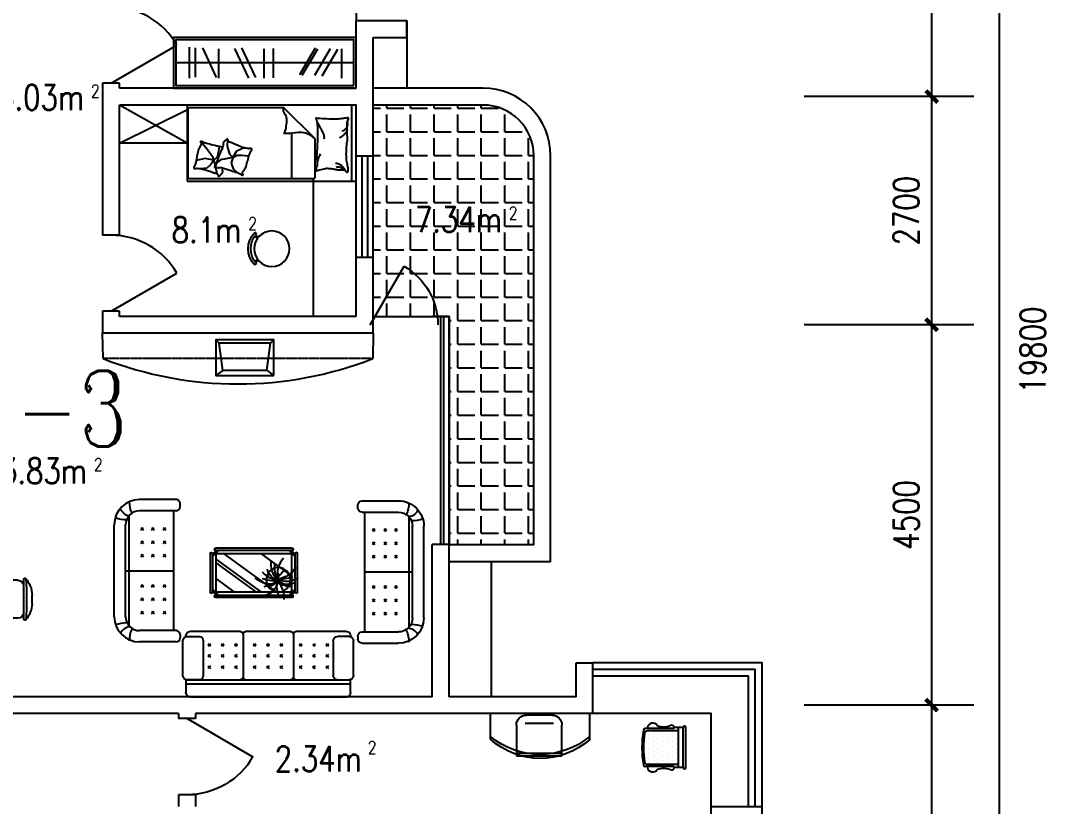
# Model space of a CAD drawing. Header units: millimetres. Extents: x 879 to 37248, y 402 to 36770.
# Drawn here: x 25078 to 37201, y 8648 to 17948 of the extents above; entities that cross this region are included whole.
import ezdxf
from ezdxf.enums import TextEntityAlignment as Align

# ---------------------------------------------------------------- set-up
doc = ezdxf.new("R2010")
doc.units = ezdxf.units.MM
doc.linetypes.add('DASH', pattern=[0.35, 0.25, -0.1])
for name, color, linetype in [('AXIS', 3, 'Continuous'), ('J', 8, 'Continuous'), ('PUB_TEXT', 7, 'Continuous'), ('PUB_WINDW', 7, 'Continuous'), ('WALL', 255, 'Continuous'), ('WD', 7, 'Continuous'), ('WINDOW', 2, 'Continuous')]:
    doc.layers.add(name, color=color, linetype=linetype)
doc.styles.add('_ROMANC', font='ROMANC.shx', dxfattribs={"width": 0.75})
doc.styles.add('DIM_FONT', font='SIMPLEX', dxfattribs={"width": 0.8})
doc.styles.add('SIMPLEX', font='SIMPLEX.SHX')
doc.styles.get("Standard").update_dxf_attribs({"font": 'arial.ttf'})
doc.dimstyles.new('AXIS', dxfattribs={"dimtxt": 300, "dimasz": 1, "dimexe": 250, "dimexo": 300, "dimgap": 0.09, "dimtad": 1, "dimdec": 0, "dimzin": 0, "dimdsep": 46, "dimtxsty": 'DIM_FONT', "dimblk": '_DIMX', "dimcen": 0.09, "dimse1": 1, "dimse2": 1, "dimclrt": 7, "dimadec": 0, "dimazin": 0, "dimtfac": 1, "dimtdec": 0, "dimtix": 1, "dimtmove": 2, "dimatfit": 3, "dimldrblk": '_DIMX', "dimfxl": 1, "dimtolj": 1, "dimtzin": 0, "dimarcsym": 0})

# ---------------------------------------------------------------- blocks, each defined once
blk = doc.blocks.new('_DIMX')
at = {"const_width": 50}
blk.add_lwpolyline([(-70, -70), (70, 70)], dxfattribs=at)
blk = doc.blocks.new('*D44')
at = {"color": 0, "linetype": 'ByBlock', "transparency": 16777216}
blk.add_line((96937, -54835), (96937, -74633), dxfattribs=at)
at = {"layer": 'DEFPOINTS', "color": 0, "linetype": 'ByBlock', "transparency": 16777216}
for p in [(94631, -54834), (94631, -74634), (96937, -74634)]:
    blk.add_point(p, dxfattribs=at)
at = {"color": 0, "linetype": 'ByBlock', "transparency": 16777216}
for p, rotation in [((96937, -54834), 90), ((96937, -74634), 270)]:
    blk.add_blockref('_DIMX', p, dxfattribs=dict(at, rotation=rotation))
at = {"color": 7, "linetype": 'ByBlock', "transparency": 16777216, "insert": (97334, -64734), "char_height": 300, "attachment_point": 5, "rotation": 90, "style": 'DIM_FONT'}
blk.add_mtext('\\A1;19800', dxfattribs=at)
blk = doc.blocks.new('*D57')
at = {"color": 0, "linetype": 'ByBlock', "transparency": 16777216}
blk.add_line((96137, -58435), (96137, -61733), dxfattribs=at)
at = {"layer": 'DEFPOINTS', "color": 0, "linetype": 'ByBlock', "transparency": 16777216}
for p in [(94631, -58434), (94631, -61734), (96137, -61734)]:
    blk.add_point(p, dxfattribs=at)
at = {"color": 0, "linetype": 'ByBlock', "transparency": 16777216}
for p, rotation in [((96137, -58434), 90), ((96137, -61734), 270)]:
    blk.add_blockref('_DIMX', p, dxfattribs=dict(at, rotation=rotation))
at = {"color": 7, "linetype": 'ByBlock', "transparency": 16777216, "insert": (95837, -60084), "char_height": 300, "attachment_point": 5, "rotation": 90, "style": 'DIM_FONT'}
blk.add_mtext('\\A1;3300', dxfattribs=at)
blk = doc.blocks.new('M_C43HGY')
at = {"linetype": 'Continuous'}
blk.add_lwpolyline([(-536, -276), (-536, 0), (536, 0), (536, -276)], dxfattribs=at)
for centre, radius, start, end in [((-3, 320), 802, 228.1189, 311.8811), ((-2, 391), 831, 230.0552, 310.3438)]:
    blk.add_arc(centre, radius, start, end, dxfattribs=at)
at = {"width": 0.8, "flags": 9}
for tag in ['XSIZE', 'YSIZE']:
    blk.add_attdef(tag, (0, 0), '', height=0.5, dxfattribs=at)
blk = doc.blocks.new('_DBLK')
blk.add_line((-0.5, 0), (0, -0.866))
blk.add_arc((-0.5, 0), 1, 300, 0)
at = {"style": 'SIMPLEX', "flags": 9}
blk.add_attdef('A', text='', height=1, dxfattribs=at).set_placement((0, 1.5), align=Align.MIDDLE)
blk = doc.blocks.new('_C7SFU')
for p, q in [((-14, 1229), (446, 1229)), ((166, 1329), (265, 1329)), ((617, 1229), (1077, 1229)), ((797, 1329), (897, 1329)), ((-9, 1161), (-9, 936)), ((441, 1161), (441, 936)), ((622, 1161), (622, 936)), ((1072, 1161), (1072, 936)), ((58, 869), (373, 869)), ((690, 869), (1005, 869)), ((1200, 800), (0, 800)), ((-538, 168), (-538, 628)), ((-470, 623), (-245, 623)), ((1750, 610), (1750, 150)), ((-178, 240), (-178, 555)), ((1390, 538), (1390, 223)), ((1682, 605), (1457, 605)), ((-638, 348), (-638, 447)), ((1850, 430), (1850, 331)), ((-470, 173), (-245, 173)), ((1682, 155), (1457, 155)), ((0, 0), (1200, 0)), ((385, -57), (70, -57)), ((1016, -57), (701, -57)), ((2, -350), (2, -125)), ((452, -350), (452, -125)), ((634, -350), (634, -125)), ((1084, -350), (1084, -125)), ((457, -417), (-3, -417)), ((1089, -417), (629, -417)), ((277, -517), (178, -517)), ((908, -517), (809, -517))]:
    blk.add_line(p, q)
at = {"linetype": 'DASH'}
blk.add_lwpolyline([(95, 611), (1095, 611), (1095, 212), (95, 212)], close=True, dxfattribs=at)
for points in [[(401, 400), (601, 494)], [(471, 400), (671, 494)]]:
    blk.add_lwpolyline(points)
for centre, radius, start, end in [((-24, 1245), 10, 130.7265, 202.67), ((-14, 1249), 20, 202.67, 270), ((176, 1014), 316, 91.7651, 130.7265), ((216, -1449), 2713, 84.8023, 95.1977), ((58, 1161), 67.5, 90, 180), ((255, 1014), 316, 49.2735, 88.2349), ((373, 1161), 67.5, 0, 90), ((446, 1249), 20, 270, 337.33), ((455, 1245), 10, 337.33, 49.2735), ((608, 1245), 10, 130.7265, 202.67), ((617, 1249), 20, 202.67, 270), ((807, 1014), 316, 91.7651, 130.7265), ((847, -1449), 2713, 84.8023, 95.1977), ((690, 1161), 67.5, 90, 180), ((887, 1014), 316, 49.2735, 88.2349), ((1005, 1161), 67.5, 0, 90), ((1077, 1249), 20, 270, 337.33), ((1086, 1245), 10, 337.33, 49.2735), ((58, 936), 67.5, 180, 270), ((373, 936), 67.5, 270, 0), ((690, 936), 67.5, 180, 270), ((1005, 936), 67.5, 270, 0), ((449, 400), 602, 138.3193, 221.6807), ((751, 400), 602, 318.3193, 41.6807), ((-322, 438), 316, 139.2735, 178.2349), ((2140, 398), 2713, 174.8023, 185.1977), ((-554, 637), 10, 67.33, 139.2735), ((-558, 628), 20, 0, 67.33), ((-470, 555), 67.5, 90, 180), ((-245, 555), 67.5, 0, 90), ((1770, 610), 20, 112.67, 180), ((1766, 619), 10, 40.7265, 112.67), ((-928, 380), 2713, 354.8023, 5.1977), ((1534, 420), 316, 1.7651, 40.7265), ((1457, 538), 67.5, 90, 180), ((1682, 538), 67.5, 0, 90), ((-322, 358), 316, 181.7651, 220.7265), ((1534, 340), 316, 319.2735, 358.2349), ((-554, 159), 10, 220.7265, 292.67), ((-558, 168), 20, 292.67, 0), ((-470, 240), 67.5, 180, 270), ((-245, 240), 67.5, 270, 0), ((1457, 223), 67.5, 180, 270), ((1682, 223), 67.5, 270, 0), ((1770, 150), 20, 180, 247.33), ((1766, 141), 10, 247.33, 319.2735), ((70, -125), 67.5, 90, 180), ((385, -125), 67.5, 0, 90), ((701, -125), 67.5, 90, 180), ((1016, -125), 67.5, 0, 90), ((70, -350), 67.5, 180, 270), ((385, -350), 67.5, 270, 0), ((701, -350), 67.5, 180, 270), ((1016, -350), 67.5, 270, 0), ((-12, -433), 10, 157.33, 229.2735), ((-3, -437), 20, 90, 157.33), ((188, -202), 316, 229.2735, 268.2349), ((227, 2261), 2713, 264.8023, 275.1977), ((267, -202), 316, 271.7651, 310.7265), ((457, -437), 20, 22.67, 90), ((467, -433), 10, 310.7265, 22.67), ((629, -437), 20, 90, 157.33), ((620, -433), 10, 157.33, 229.2735), ((859, 2261), 2713, 264.8023, 275.1977), ((819, -202), 316, 229.2735, 268.2349), ((899, -202), 316, 271.7651, 310.7265), ((1089, -437), 20, 22.67, 90), ((1098, -433), 10, 310.7265, 22.67)]:
    blk.add_arc(centre, radius, start, end)
at = {"style": 'DIM_FONT', "width": 0.8, "flags": 9}
for tag in ['XSIZE', 'YSIZE']:
    blk.add_attdef(tag, (0, 0), '', height=0.5, dxfattribs=at)
blk = doc.blocks.new('M_C49NCG')
at = {"linetype": 'Continuous'}
for p, q in [((-543, 0), (543, 0)), ((-651, -174), (651, -174)), ((-546, -134), (546, -134)), ((0, -141), (0, -706)), ((-843, -730), (-843, -300)), ((-709, -730), (-709, -300)), ((709, -730), (709, -300)), ((843, -730), (843, -300)), ((709, -700), (-709, -700)), ((-759, -780), (-793, -780)), ((759, -780), (793, -780))]:
    blk.add_line(p, q, dxfattribs=at)
for p, q in [((-510, -314), (-480, -344)), ((-480, -314), (-510, -344)), ((-353, -314), (-323, -344)), ((-323, -314), (-353, -344)), ((-195, -314), (-165, -344)), ((-165, -314), (-195, -344)), ((165, -314), (195, -344)), ((195, -314), (165, -344)), ((323, -314), (353, -344)), ((353, -314), (323, -344)), ((480, -314), (510, -344)), ((510, -314), (480, -344)), ((-510, -441), (-480, -471)), ((-480, -441), (-510, -471)), ((-353, -441), (-323, -471)), ((-323, -441), (-353, -471)), ((-195, -441), (-165, -471)), ((-165, -441), (-195, -471)), ((165, -441), (195, -471)), ((195, -441), (165, -471)), ((323, -441), (353, -471)), ((353, -441), (323, -471)), ((480, -441), (510, -471)), ((510, -441), (480, -471)), ((-510, -578), (-480, -608)), ((-480, -578), (-510, -608)), ((-323, -578), (-353, -608)), ((-353, -578), (-323, -608)), ((-195, -578), (-165, -608)), ((-165, -578), (-195, -608)), ((165, -578), (195, -608)), ((195, -578), (165, -608)), ((353, -578), (323, -608)), ((323, -578), (353, -608)), ((480, -578), (510, -608)), ((510, -578), (480, -608))]:
    blk.add_line(p, q)
for centre, radius, start, end in [((-543, -300), 300, 90, 180), ((543, -300), 300, 0, 90), ((-543, -300), 166, 90, 180), ((543, -300), 166, 0, 90), ((-793, -730), 50, 180, 270), ((-759, -730), 50, 270, 0), ((759, -730), 50, 180, 270), ((793, -730), 50, 270, 0)]:
    blk.add_arc(centre, radius, start, end, dxfattribs=at)
for centre, radius, start, end in [((-812, -207), 153, 12.4098, 64.3982), ((-967, -139), 349, 358.7962, 21.2283), ((955, -139), 349, 158.7717, 181.2038), ((800, -207), 153, 115.6018, 167.5902), ((-817, -439), 262, 61.7476, 92.4612), ((805, -439), 262, 87.5388, 118.2524)]:
    blk.add_arc(centre, radius, start, end)
at = {"style": 'DIM_FONT', "width": 0.8, "flags": 9}
for tag in ['XSIZE', 'YSIZE']:
    blk.add_attdef(tag, (0, 0), '', height=0.5, dxfattribs=at)
blk = doc.blocks.new('M_C46QQU')
for p, q in [((-925, 770), (-327, 770)), ((-298, 740), (-298, 230)), ((-269, 770), (269, 770)), ((298, 740), (298, 230)), ((327, 770), (925, 770)), ((-1008, 250), (-1008, 661)), ((-975, 711), (-975, 720)), ((-958, 711), (-818, 711)), ((-768, 661), (-768, 250)), ((-713, 627), (-683, 597)), ((-683, 627), (-713, 597)), ((-556, 627), (-526, 597)), ((-526, 627), (-556, 597)), ((-398, 627), (-368, 597)), ((-368, 627), (-398, 597)), ((-138, 627), (-168, 597)), ((-168, 627), (-138, 597)), ((20, 627), (-11, 597)), ((-11, 627), (20, 597)), ((177, 627), (147, 597)), ((147, 627), (177, 597)), ((368, 627), (398, 597)), ((398, 627), (368, 597)), ((526, 627), (556, 597)), ((556, 627), (526, 597)), ((683, 627), (713, 597)), ((713, 627), (683, 597)), ((768, 661), (768, 250)), ((958, 711), (818, 711)), ((975, 711), (975, 720)), ((1008, 250), (1008, 661)), ((-713, 500), (-683, 469)), ((-683, 500), (-713, 469)), ((-556, 500), (-526, 469)), ((-526, 500), (-556, 469)), ((-398, 500), (-368, 469)), ((-368, 500), (-398, 469)), ((-138, 500), (-168, 469)), ((-168, 500), (-138, 469)), ((20, 500), (-11, 469)), ((-11, 500), (20, 469)), ((177, 500), (147, 469)), ((147, 500), (177, 469)), ((368, 500), (398, 469)), ((398, 500), (368, 469)), ((526, 500), (556, 469)), ((556, 500), (526, 469)), ((683, 500), (713, 469)), ((713, 500), (683, 469)), ((-713, 363), (-683, 332)), ((-683, 363), (-713, 332)), ((-526, 363), (-556, 332)), ((-556, 363), (-526, 332)), ((-398, 363), (-368, 332)), ((-368, 363), (-398, 332)), ((-138, 363), (-168, 332)), ((-168, 363), (-138, 332)), ((-11, 363), (20, 332)), ((20, 363), (-11, 332)), ((177, 363), (147, 332)), ((147, 363), (177, 332)), ((368, 363), (398, 332)), ((398, 363), (368, 332)), ((556, 363), (526, 332)), ((526, 363), (556, 332)), ((683, 363), (713, 332)), ((713, 363), (683, 332)), ((-975, 50), (-975, 203)), ((975, 200), (-975, 200)), ((975, 150), (-975, 150)), ((-818, 200), (-958, 200)), ((818, 200), (958, 200)), ((975, 200), (975, 50)), ((925, 0), (-925, 0))]:
    blk.add_line(p, q)
for centre, radius, start, end in [((-925, 720), 50, 90, 180), ((-328, 740), 30, 360, 90), ((-268, 740), 30, 90, 180), ((268, 740), 30, 0, 90), ((328, 740), 30, 90, 180), ((925, 720), 50, 360, 90), ((-958, 661), 50, 90, 180), ((-818, 661), 50, 0, 90), ((818, 661), 50, 90, 180), ((958, 661), 50, 0, 90), ((-958, 250), 50, 180, 270), ((-818, 250), 50, 270, 0), ((818, 250), 50, 180, 270), ((958, 250), 50, 270, 0), ((-328, 230), 30, 270, 0), ((-268, 230), 30, 180, 270), ((268, 230), 30, 270, 360), ((328, 230), 30, 180, 270), ((-925, 50), 50, 180, 270), ((925, 50), 50, 270, 0)]:
    blk.add_arc(centre, radius, start, end)
at = {"style": 'DIM_FONT', "width": 0.8, "flags": 9}
for tag in ['XSIZE', 'YSIZE']:
    blk.add_attdef(tag, (0, 0), '', height=0.5, dxfattribs=at)
blk = doc.blocks.new('M_C57NTX')
for p, q in [((-486, 243), (-481, 243)), ((-427, 268), (-471, 224)), ((-399, 268), (-471, 196)), ((-446, 283), (-446, 278)), ((-436, 293), (473, 293)), ((-436, 268), (473, 268)), ((436, 268), (509, 196)), ((465, 268), (509, 224)), ((483, 283), (483, 278)), ((524, 243), (519, 243)), ((-496, -226), (-496, 233)), ((-471, -226), (-471, 233)), ((-431, 72), (-217, 228)), ((-431, -116), (43, 228)), ((-431, -159), (102, 228)), ((-336, -222), (283, 228)), ((509, 233), (509, -226)), ((534, 233), (534, -226)), ((106, -222), (469, 42)), ((-486, -236), (-481, -236)), ((-399, -262), (-471, -189)), ((-427, -262), (-471, -218)), ((436, -262), (509, -189)), ((465, -262), (509, -218)), ((524, -236), (519, -236)), ((-446, -277), (-446, -272)), ((473, -262), (-436, -262)), ((473, -287), (-436, -287)), ((483, -277), (483, -272))]:
    blk.add_line(p, q)
blk.add_lwpolyline([(-431, -222), (-431, 228), (469, 228), (469, -222)], close=True)
at = {"const_width": 12}
for points in [[(123, 120, 1), (135, 120, 1)], [(225, 150, 1), (237, 150, 1)], [(253, 126, 1), (265, 126, 1)], [(409, 163, 1), (421, 163, 1)], [(189, 24, 1), (201, 24, 1)], [(264, 18, 1), (276, 18, 1)], [(277, 84, 1), (289, 84, 1)], [(288, 107, 1), (300, 107, 1)], [(294, 93, 1), (306, 93, 1)], [(297, 74, 1), (309, 74, 1)], [(305, 18, 1), (317, 18, 1)], [(308, 87, 1), (320, 87, 1)], [(418, 27, 1), (430, 27, 1)], [(486, 90, 1), (498, 90, 1)], [(220, -38, 1), (232, -38, 1)], [(324, -108, 1), (336, -108, 1)]]:
    blk.add_lwpolyline(points, format="xyb", close=True, dxfattribs=at)
blk.add_circle((308, 86), 144)
for centre, radius, start, end in [((-486, 233), 10, 90, 180), ((-481, 233), 10, 0, 90), ((-436, 283), 10, 90, 180), ((-436, 278), 10, 180, 270), ((109, 83), 193, 6.9904, 78.0284), ((781, 125), 490, 163.8561, 179.1105), ((156, 293), 219, 342.9456, 6.4814), ((473, 283), 10, 0, 90), ((473, 278), 10, 270, 0), ((519, 233), 10, 90, 180), ((524, 233), 10, 0, 90), ((228, -157), 293, 78.5516, 130.9815), ((110, -88), 259, 48.7581, 83.8624), ((176, 42), 126, 28.8901, 78.4579), ((-395, 504), 810, 328.9873, 340.361), ((421, -27), 169, 62.9909, 135.9102), ((448, -69), 233, 85.8741, 126.9558), ((280, -402), 502, 88.3286, 108.729), ((344, -194), 291, 103.0452, 139.7766), ((364, -84), 190, 114.0956, 166.2953), ((482, -98), 260, 134.4861, 189.3762), ((613, -62), 346, 155.0888, 185.9637), ((267, -555), 642, 70.5249, 87.8244), ((624, 28), 325, 171.2496, 218.2333), ((404, -128), 234, 53.3231, 115.7633), ((-1013, -1156), 1790, 39.0488, 42.6799), ((269, -208), 287, 31.315, 82.1378), ((-486, -226), 10, 180, 270), ((-481, -226), 10, 270, 0), ((519, -226), 10, 180, 270), ((524, -226), 10, 270, 0), ((-436, -272), 10, 90, 180), ((-436, -277), 10, 180, 270), ((473, -272), 10, 0, 90), ((473, -277), 10, 270, 0)]:
    blk.add_arc(centre, radius, start, end)
at = {"style": 'DIM_FONT', "width": 0.8, "flags": 9}
for tag in ['XSIZE', 'YSIZE']:
    blk.add_attdef(tag, (0, 0), '', height=0.5, dxfattribs=at)
blk = doc.blocks.new('_WBLK')
for p, q in [((-0.5, 0.5), (0.5, 0.5)), ((0.5, 0.167), (-0.5, 0.167)), ((0.5, -0.167), (-0.5, -0.167)), ((-0.5, -0.5), (0.5, -0.5))]:
    blk.add_line(p, q)
at = {"style": 'SIMPLEX', "flags": 9}
blk.add_attdef('A', text='', height=1, dxfattribs=at).set_placement((0, 1.5), align=Align.MIDDLE)
blk = doc.blocks.new('_C12TBP')
at = {"layer": 'J'}
blk.add_lwpolyline([(0, 343), (423, 343), (423, -343), (0, -343)], close=True, dxfattribs=at)
for points in [[(0, 343), (59, 267), (59, -261), (0, -343)], [(59, 261), (382, 302), (423, 343)], [(382, 302), (382, -302)], [(59, -261), (382, -302), (423, -343)]]:
    blk.add_lwpolyline(points, dxfattribs=at)
at = {"style": 'DIM_FONT', "width": 0.8, "flags": 9}
for tag in ['XSIZE', 'YSIZE']:
    blk.add_attdef(tag, (0, 0), '', height=0.5, dxfattribs=at)
blk = doc.blocks.new('M_C58LWA')
for p, q in [((-173, -181), (-194, -202)), ((-136, -160), (-161, -191)), ((-124, -170), (-150, -200)), ((124, -170), (150, -200)), ((136, -160), (161, -191)), ((173, -181), (194, -202))]:
    blk.add_line(p, q)
at = {"linetype": 'Continuous'}
blk.add_circle((0, 0), 210, dxfattribs=at)
for radius in [280, 250]:
    blk.add_arc((0, 0), radius, 226.2207, 313.7793)
at = {"style": 'DIM_FONT', "width": 0.8, "flags": 9}
for tag in ['XSIZE', 'YSIZE']:
    blk.add_attdef(tag, (0, 0), '', height=0.5, dxfattribs=at)
blk = doc.blocks.new('M_C55HKH')
for p, q in [((0, -52), (900, -52)), ((26, -509), (26, -1968)), ((503, -489), (46, -489)), ((503, -489), (872, -858)), ((46, -761), (564, -761)), ((872, -1968), (872, -858)), ((299, -1273), (295, -1270)), ((307, -1352), (299, -1273)), ((393, -1337), (392, -1318)), ((146, -1456), (100, -1409)), ((278, -1459), (305, -1407)), ((278, -1459), (357, -1410)), ((305, -1407), (307, -1352)), ((357, -1410), (393, -1337)), ((211, -1478), (146, -1456)), ((278, -1459), (211, -1478)), ((278, -1459), (251, -1606)), ((317, -1498), (278, -1459)), ((412, -1527), (317, -1498)), ((495, -1523), (412, -1527)), ((163, -1664), (89, -1649)), ((249, -1682), (175, -1667)), ((249, -1682), (196, -1718)), ((219, -1643), (211, -1652)), ((251, -1606), (219, -1643)), ((249, -1682), (286, -1639)), ((249, -1682), (266, -1787)), ((292, -1700), (249, -1682)), ((286, -1639), (333, -1628)), ((333, -1628), (405, -1618)), ((154, -1766), (147, -1841)), ((196, -1718), (154, -1766)), ((266, -1787), (243, -1892)), ((391, -1769), (292, -1700)), ((469, -1839), (391, -1769)), ((46, -1988), (852, -1988))]:
    blk.add_line(p, q)
blk.add_lwpolyline([(0, -2000), (0, 0), (900, 0), (900, -2000)], close=True)
for points in [[(135, -134, -0.263368), (107, -115, -0.494818), (116, -96, -0.049225), (134, -94, -0.036831), (158, -96, -0.031893), (196, -104, 0.035782), (230, -111, 0.032941), (319, -117, 0.026564), (430, -111, 0.017905), (468, -106, -0.033397), (488, -104, -0.03204), (525, -104, 0.018442), (590, -107, 0.010837), (654, -107, 0.014624), (702, -104, 0.111249), (725, -96, -0.153708), (742, -92, -0.076444), (749, -94, -0.215512), (751, -96, -0.585858), (748, -99, 0.363489), (744, -102, 0.191716), (743, -113, -0.129675), (745, -130, -0.01735), (742, -147, 0.019326), (740, -162, 0.018818), (733, -230, 0.021828), (732, -289, 0.006204), (734, -323, 0.001963), (740, -430, 0.028341), (744, -466, -0.117014), (744, -475, -0.36606), (742, -476, -0.03973), (728, -473, -0.048309), (715, -468, 0.062981), (704, -464, 0.04058), (681, -461, 0.014345), (614, -458, 0.005484), (488, -459, 0.007153), (392, -462, 0.008762), (350, -465, -0.008153), (304, -468, -0.06251), (247, -463, 0.078669), (201, -461, 0.047825), (179, -466, -0.034494), (148, -473, -0.023571), (123, -476, -0.510228), (122, -475), (129, -445), (150, -363, 0.073041), (152, -343, 0.023305), (146, -282, 0.018299), (142, -259, -0.01097), (135, -221, -0.042281), (132, -187, -0.027201), (135, -133)], [(609, -107, 0.027842), (585, -118, 0.048685), (573, -126, 0.023666), (545, -150, 0.031223), (526, -171, 0.046801), (521, -179, 0.023191), (513, -196)], [(691, -102, 0.088153), (656, -105, 0.088153), (625, -120, 0.077547), (604, -142, 0.077547), (590, -169)], [(133, -150, -0.05369), (148, -163, -0.070312), (156, -175, -0.015448), (159, -183, -0.013244), (163, -194, -0.082127), (166, -212, -0.064164), (163, -235)], [(135, -134, -0.077379), (170, -159, -0.077379), (195, -194, -0.047525), (205, -218, -0.047525), (210, -244)], [(225, -460, 0.009729), (253, -451, 0.009729), (280, -441, 0.007971), (301, -432, 0.007971), (323, -423)], [(695, -462, 0.016108), (656, -436, 0.024599), (629, -421, 0.009477), (580, -397, 0.015937), (550, -385, 0.072521), (534, -381, 0.033339), (498, -381)], [(503, -489, -0.085272), (566, -599, -0.124044), (575, -686), (562, -782), (563, -854)], [(563, -854, -0.027362), (602, -838, -0.040834), (629, -830, -0.038441), (717, -821, -0.076528), (761, -826, -0.103649), (788, -840, 0.093398), (818, -857, 0.072727), (841, -861, 0.052315), (872, -858)], [(400, -1581, 0.025626), (402, -1591, 0.0108), (426, -1697, 0.00456), (445, -1769, 0.01125), (454, -1797, 0.069394), (462, -1813, -0.079756), (468, -1827, -0.106399), (469, -1839, -0.328642), (466, -1842, -0.299547), (461, -1840, 0.189917), (454, -1835, 0.033518), (446, -1833, 0.075627), (442, -1833, 0.053489), (436, -1835, 0.017838), (418, -1843, 0.038394), (397, -1855, -0.059529), (384, -1862, -0.035943), (362, -1869, -0.011245), (291, -1884, -0.006203), (259, -1889, 0.010783), (241, -1893, 0.019485), (230, -1895, 0.005062), (188, -1908, 0.101392), (167, -1919, -0.223768), (156, -1922, -0.25558), (153, -1920, -0.081563), (150, -1907, -0.071805), (151, -1893, 0.069985), (152, -1879, 0.03546), (145, -1831, 0.029432), (130, -1774, 0.001554), (121, -1746, -0.00152), (112, -1718, -0.004735), (102, -1689, 0.00382), (91, -1653, 0.296001), (66, -1634, -0.649774), (61, -1616, -0.02319), (65, -1613, 0.0288), (68, -1610, 0.005727), (73, -1605, -0.004358), (80, -1599, -0.027528), (94, -1586, -0.046214), (104, -1580, -0.194121), (117, -1579, 0.133719), (137, -1580, 0.005779), (155, -1575, 0.008882)]]:
    blk.add_lwpolyline(points, format="xyb")
blk.add_lwpolyline([(345, -1251, 0.101392), (366, -1238, -0.223768), (377, -1234, -0.25558), (380, -1236, -0.081563), (384, -1249, -0.071805), (384, -1263, 0.069985), (384, -1277, 0.03546), (394, -1324, 0.029432), (414, -1380, 0.001554), (425, -1407, -0.00152), (437, -1434, -0.004735), (448, -1462, 0.00382), (462, -1497, 0.296001), (488, -1515, -0.649774), (495, -1532, -0.02319), (491, -1536, 0.0288), (488, -1539, 0.005727), (484, -1544, -0.004358), (478, -1551, -0.027528), (464, -1564, -0.046214), (455, -1571, -0.194121), (442, -1573, 0.133719), (422, -1574, 0.011505), (387, -1586, 0.008882), (343, -1604, 0.012426), (286, -1629, -0.033612), (264, -1637), (218, -1652), (182, -1663, 0.224341), (170, -1674, -0.722772), (163, -1673, -0.103513), (163, -1670, 0.053465), (163, -1664, 0.030109), (161, -1646, -0.031436), (159, -1628, -0.05324), (160, -1616, 0.05518), (161, -1604, 0.056271), (157, -1583, 0.0108), (124, -1480, 0.00456), (100, -1409, 0.01125), (89, -1381, 0.069394), (80, -1366, -0.079756), (73, -1353, -0.106399), (71, -1341, -0.328642), (74, -1338, -0.299547), (79, -1340, 0.189917), (86, -1344, 0.033518), (94, -1345, 0.075627), (98, -1345, 0.053489), (104, -1343, 0.017838), (122, -1333, 0.038394), (141, -1319, -0.059529), (154, -1311, -0.035943), (175, -1303, -0.011245), (245, -1283, -0.006203), (276, -1275, 0.010783), (295, -1270, 0.019485), (305, -1266, 0.005062)], format="xyb", close=True)
for centre, start, end in [((46, -509), 90, 180), ((46, -741), 180, 270), ((46, -1968), 180, 270), ((852, -1968), 270, 0)]:
    blk.add_arc(centre, 20, start, end)
at = {"style": 'DIM_FONT', "width": 0.8, "flags": 9}
for tag in ['XSIZE', 'YSIZE']:
    blk.add_attdef(tag, (0, 0), '', height=0.5, dxfattribs=at)
blk = doc.blocks.new('_C9SNH')
at = {"layer": 'J'}
for points in [[(2400, 600), (2400, 0), (0, 0), (0, 600)], [(2370, 570), (2370, 30), (30, 30), (30, 570)]]:
    blk.add_lwpolyline(points, close=True, dxfattribs=at)
for points in [[(206, 116), (206, 482)], [(282, 124), (282, 470)], [(379, 124), (560, 474)], [(592, 136), (592, 482)], [(802, 132), (983, 482)], [(894, 124), (1076, 474)], [(1184, 136), (1184, 482)], [(1309, 132), (1309, 478)], [(1861, 128), (1656, 442)], [(1891, 137), (1686, 451)], [(2058, 136), (1853, 450)], [(2155, 144), (1950, 458)], [(2205, 136), (2205, 482)], [(2370, 300), (30, 300)]]:
    blk.add_lwpolyline(points, dxfattribs=at)
at = {"style": 'DIM_FONT', "width": 0.8, "flags": 9}
for tag in ['XSIZE', 'YSIZE']:
    blk.add_attdef(tag, (0, 0), '', height=0.5, dxfattribs=at)
blk = doc.blocks.new('*D55')
at = {"color": 0, "linetype": 'ByBlock', "transparency": 16777216}
blk.add_line((96137, -64435), (96137, -68933), dxfattribs=at)
at = {"layer": 'DEFPOINTS', "color": 0, "linetype": 'ByBlock', "transparency": 16777216}
for p in [(94631, -64434), (94631, -68934), (96137, -68934)]:
    blk.add_point(p, dxfattribs=at)
at = {"color": 0, "linetype": 'ByBlock', "transparency": 16777216}
for p, rotation in [((96137, -64434), 90), ((96137, -68934), 270)]:
    blk.add_blockref('_DIMX', p, dxfattribs=dict(at, rotation=rotation))
at = {"color": 7, "linetype": 'ByBlock', "transparency": 16777216, "insert": (95837, -66684), "char_height": 300, "attachment_point": 5, "rotation": 90, "style": 'DIM_FONT'}
blk.add_mtext('\\A1;4500', dxfattribs=at)
blk = doc.blocks.new('*D45')
at = {"color": 0, "linetype": 'ByBlock', "transparency": 16777216}
blk.add_line((96137, -68935), (96137, -72533), dxfattribs=at)
at = {"layer": 'DEFPOINTS', "color": 0, "linetype": 'ByBlock', "transparency": 16777216}
for p in [(94631, -68934), (94631, -72534), (96137, -72534)]:
    blk.add_point(p, dxfattribs=at)
at = {"color": 0, "linetype": 'ByBlock', "transparency": 16777216}
for p, rotation in [((96137, -68934), 90), ((96137, -72534), 270)]:
    blk.add_blockref('_DIMX', p, dxfattribs=dict(at, rotation=rotation))
at = {"color": 7, "linetype": 'ByBlock', "transparency": 16777216, "insert": (95837, -70734), "char_height": 300, "attachment_point": 5, "rotation": 90, "style": 'DIM_FONT'}
blk.add_mtext('\\A1;3600', dxfattribs=at)
blk = doc.blocks.new('*X33')
at = {"color": 0}
for p, q in [((16275, 33650), (16275, 33650)), ((16300, 33600), (16300, 33600)), ((16325, 33650), (16325, 33650)), ((16350, 33600), (16350, 33600)), ((16375, 33650), (16375, 33650)), ((16400, 33600), (16400, 33600)), ((16425, 33650), (16425, 33650)), ((16450, 33600), (16450, 33600)), ((16475, 33650), (16475, 33650)), ((16500, 33600), (16500, 33600)), ((16525, 33650), (16525, 33650)), ((16550, 33600), (16550, 33600)), ((16575, 33650), (16575, 33650)), ((16600, 33600), (16600, 33600)), ((16275, 33550), (16275, 33550)), ((16300, 33500), (16300, 33500)), ((16325, 33550), (16325, 33550)), ((16350, 33500), (16350, 33500)), ((16375, 33550), (16375, 33550)), ((16400, 33500), (16400, 33500)), ((16425, 33550), (16425, 33550)), ((16450, 33500), (16450, 33500)), ((16475, 33550), (16475, 33550)), ((16500, 33500), (16500, 33500)), ((16525, 33550), (16525, 33550)), ((16550, 33500), (16550, 33500)), ((16575, 33550), (16575, 33550)), ((16600, 33500), (16600, 33500)), ((16275, 33450), (16275, 33450)), ((16300, 33400), (16300, 33400)), ((16325, 33450), (16325, 33450)), ((16350, 33400), (16350, 33400)), ((16375, 33450), (16375, 33450)), ((16400, 33400), (16400, 33400)), ((16425, 33450), (16425, 33450)), ((16450, 33400), (16450, 33400)), ((16475, 33450), (16475, 33450)), ((16500, 33400), (16500, 33400)), ((16525, 33450), (16525, 33450)), ((16550, 33400), (16550, 33400)), ((16575, 33450), (16575, 33450)), ((16600, 33400), (16600, 33400)), ((16275, 33350), (16275, 33350)), ((16325, 33350), (16325, 33350)), ((16375, 33350), (16375, 33350)), ((16425, 33350), (16425, 33350)), ((16475, 33350), (16475, 33350)), ((16525, 33350), (16525, 33350)), ((16575, 33350), (16575, 33350))]:
    blk.add_line(p, q, dxfattribs=at)
blk = doc.blocks.new('CANY')
for p, q in [((-240, 475), (-240, 511)), ((209, 475), (209, 511)), ((-240, 180), (-240, 475)), ((209, 180), (209, 475)), ((-252, 62), (-252, 169)), ((221, 62), (221, 169)), ((-252, 119), (221, 119)), ((-252, 62), (221, 62)), ((-252, 29), (221, 29))]:
    blk.add_line(p, q)
blk.add_lwpolyline([(-218, 119), (-218, 482, -0.37292), (-189, 516, -0.071628), (157, 516, -0.37292), (186, 482), (186, 119)], format="xyb")
for centre, radius, start, end in [((-239, 423), 64.6, 103.2725, 234.5514), ((-252, 475), 11.2, 0, 103.2725), ((-218, 511), 22.5, 99.5725, 180), ((-16, -687), 1237, 80.4275, 99.5725), ((186, 511), 22.5, 0, 80.4275), ((220, 475), 11.2, 76.7275, 180), ((208, 423), 64.6, 305.4486, 76.7275), ((-472, 293), 210, 338.411, 21.589), ((440, 293), 210, 158.411, 201.589), ((-250, 200), 31.4, 149.0937, 265.1747), ((-252, 180), 11.2, 265.1747, 0), ((220, 180), 11.2, 180, 274.8253), ((218, 200), 31.4, 274.8253, 30.9063), ((-252, 46), 16.8, 90, 270), ((221, 46), 16.8, 270, 90)]:
    blk.add_arc(centre, radius, start, end)
at = {"xscale": 1.12268433051167, "yscale": 1.12268433051167, "zscale": 1.12268433051167}
blk.add_blockref('*X33', (-18470, -37305), dxfattribs=at)
blk = doc.blocks.new('_C6RDE')
at = {"xscale": -1, "rotation": 180}
blk.add_blockref('CANY', (16, 29), dxfattribs=at)
at = {"style": 'DIM_FONT', "width": 0.8, "flags": 9}
for tag in ['XSIZE', 'YSIZE']:
    blk.add_attdef(tag, (0, 0), '', height=0.5, dxfattribs=at)
blk = doc.blocks.new('_C16TSW')
for p, q in [((0, 0), (0, 540)), ((0, 540), (360, 540)), ((30, 0), (30, 540)), ((383, 104), (383, 439)), ((480, 420), (480, 120)), ((360, 0), (0, 0))]:
    blk.add_line(p, q)
for centre, start, end in [((360, 420), 0, 90), ((360, 120), 270, 0)]:
    blk.add_arc(centre, 120, start, end)
at = {"style": 'DIM_FONT', "width": 0.8, "flags": 9}
for tag in ['XSIZE', 'YSIZE']:
    blk.add_attdef(tag, (0, 0), '', height=0.5, dxfattribs=at)
blk = doc.blocks.new('*D54')
at = {"color": 0, "linetype": 'ByBlock', "transparency": 16777216}
blk.add_line((96137, -61735), (96137, -64433), dxfattribs=at)
at = {"layer": 'DEFPOINTS', "color": 0, "linetype": 'ByBlock', "transparency": 16777216}
for p in [(94631, -61734), (94631, -64434), (96137, -64434)]:
    blk.add_point(p, dxfattribs=at)
at = {"color": 0, "linetype": 'ByBlock', "transparency": 16777216}
for p, rotation in [((96137, -61734), 90), ((96137, -64434), 270)]:
    blk.add_blockref('_DIMX', p, dxfattribs=dict(at, rotation=rotation))
at = {"color": 7, "linetype": 'ByBlock', "transparency": 16777216, "insert": (95837, -63084), "char_height": 300, "attachment_point": 5, "rotation": 90, "style": 'DIM_FONT'}
blk.add_mtext('\\A1;2700', dxfattribs=at)
blk = doc.blocks.new('1T4F52深新月')
at = {"layer": 'WD'}
h = blk.add_hatch(dxfattribs=at)
h.set_pattern_fill('ANGLE', color=256, scale=40, style=0)
h.set_pattern_definition([(90, (49247.31, -27513.9), (279.4, 1e-12), [203.2, -76.2]), (2e-13, (49247.31, -27513.9), (1e-12, -279.4), [203.2, -76.2])])
edge = h.paths.add_edge_path()
edge.add_line((13122.1, -20168.7), (13122.1, -17468.7))
edge.add_line((13122.1, -17468.7), (12222.1, -17468.7))
edge.add_line((12222.1, -17468.7), (12222.1, -14968.7))
edge.add_line((12222.1, -14968.7), (13522.1, -14968.7))
edge.add_arc((13522.1, -15568.7), 600, 360, 450, ccw=False)
edge.add_line((14122.1, -15568.7), (14122.1, -20168.7))
edge.add_line((14122.1, -20168.7), (13122.1, -20168.7))
at = {"layer": 'AXIS'}
for p, q in [((19329, -14868.7), (17322.1, -14868.7)), ((19329, -17568.7), (17322.1, -17568.7)), ((19329, -22068.7), (17322.1, -22068.7))]:
    blk.add_line(p, q, dxfattribs=at)
at = {"layer": 'WALL'}
for p, q in [((12022.1, -14768.7), (12022.1, -13968.7)), ((12022.1, -13968.7), (12622.1, -13968.7)), ((12622.1, -14168.7), (12622.1, -13968.7)), ((12222.1, -14168.7), (12622.1, -14168.7)), ((12222.1, -15568.7), (12222.1, -14168.7)), ((9022.1, -14708.7), (9022.1, -16508.7)), ((9222.1, -14708.7), (9022.1, -14708.7)), ((9222.1, -14768.7), (9222.1, -14708.7)), ((12022.1, -14768.7), (9222.1, -14768.7)), ((9222.1, -16508.7), (9222.1, -14968.7)), ((12022.1, -14968.7), (9222.1, -14968.7)), ((12022.1, -15568.7), (12022.1, -14968.7)), ((12022.1, -15568.7), (12222.1, -15568.7)), ((9222.1, -16508.7), (9022.1, -16508.7)), ((12022.1, -17468.7), (12022.1, -16768.7)), ((12022.1, -16768.7), (12222.1, -16768.7)), ((12222.1, -17668.7), (12222.1, -16768.7)), ((9022.1, -17408.7), (9022.1, -17668.7)), ((9222.1, -17408.7), (9022.1, -17408.7)), ((9222.1, -17468.7), (9222.1, -17408.7)), ((12022.1, -17468.7), (9222.1, -17468.7)), ((12022.1, -17668.7), (9022.1, -17668.7)), ((12222.1, -17668.7), (12022.1, -17668.7)), ((12922.1, -21968.7), (12922.1, -20168.7)), ((13122.1, -21968.7), (13122.1, -20168.7)), ((14622.1, -21568.7), (14822.1, -21568.7)), ((14622.1, -21968.7), (14622.1, -21568.7)), ((14822.1, -22168.7), (14822.1, -21568.7)), ((12922.1, -21968.7), (5622.1, -21968.7)), ((14622.1, -21968.7), (13122.1, -21968.7)), ((9922.1, -22168.7), (5422.1, -22168.7)), ((9922.1, -22168.7), (9922.1, -22228.7)), ((12922.1, -22168.7), (10122.1, -22168.7)), ((10122.1, -22168.7), (10122.1, -22228.7)), ((14822.1, -22168.7), (12922.1, -22168.7)), ((10122.1, -22228.7), (9922.1, -22228.7)), ((10122.1, -23128.7), (9922.1, -23128.7)), ((9922.1, -23128.7), (9922.1, -23268.7)), ((10122.1, -23128.7), (10122.1, -23268.7)), ((16222.1, -25568.7), (16222.1, -23268.7)), ((16222.1, -23268.7), (16822.1, -23268.7)), ((16822.1, -23468.7), (16822.1, -23268.7))]:
    blk.add_line(p, q, dxfattribs=at)
for points in [[(12622.1, -13968.7), (12622.1, -14168.7)], [(13122.1, -20168.7), (12922.1, -20168.7)]]:
    blk.add_lwpolyline(points, dxfattribs=at)
at = {"layer": 'WD'}
for points in [[(12622.1, -14168.7), (12622.1, -14768.7)], [(10022.1, -15418.7), (9222.1, -14968.7)], [(10022.1, -15418.7), (9222.1, -15418.7), (10034.3, -15017.1)], [(11513.6, -15842.8), (11513.6, -17468.7)], [(12222.1, -17468.7), (13022.1, -17468.7), (13122.1, -17468.7), (13122.1, -20168.7)], [(13022.1, -20168.7), (13022.1, -17468.7)], [(9028.4, -17968.6), (9022.1, -17668.7)], [(12222.1, -17668.7), (12218.3, -17968.6)], [(13622.1, -21968.7), (13622.1, -20368.7)]]:
    blk.add_lwpolyline(points, dxfattribs=at)
at = {"layer": 'WD', "linetype": 'DASH'}
blk.add_lwpolyline([(12218.3, -17968.6), (9028.4, -17968.6)], dxfattribs=at)
at = {"layer": 'WD'}
blk.add_arc((10623.4, -13879.1), 4389.6, 248.69448, 291.30552, dxfattribs=at)
at = {"layer": 'WINDOW'}
for points in [[(12022.1, -12768.7), (12022.1, -13968.7)], [(13522.1, -14768.7), (12222.1, -14768.7)], [(13522.1, -14968.7), (12222.1, -14968.7)], [(13122.1, -20368.7), (14322.1, -20368.7), (14322.1, -15568.7)], [(13122.1, -20168.7), (14122.1, -20168.7), (14122.1, -15568.7)], [(13122.1, -20168.7), (13122.1, -17468.7), (12925.3, -17468.7)], [(13056.8, -20168.7), (13056.8, -17468.7)], [(16822.1, -23268.7), (16822.1, -21567.9), (14822.1, -21567.9)], [(16742.1, -23268.7), (16742.1, -21647.9), (14822.1, -21647.9)], [(16662.1, -23268.7), (16662.1, -21727.9), (14822.1, -21727.9)], [(16222.1, -23268.7), (16222.1, -22167.8), (14822.1, -22167.8)]]:
    blk.add_lwpolyline(points, dxfattribs=at)
for radius in [800, 600]:
    blk.add_arc((13522.1, -15568.7), radius, 0, 90, dxfattribs=at)
at = {"layer": 'WD'}
for name, p, xscale, rotation in [('_C9SNH', (9862.1, -14168.7), -0.9, 180.0000000000002), ('M_C55HKH', (12022.1, -15868.7), -1, 270.0000000000002), ('M_C58LWA', (11024.1, -16668.7), -1, 270.0000000000002), ('_C12TBP', (10704.6, -18168.7), -1, 270.0000000000002), ('M_C49NCG', (12822.1, -20494), -1, 270.0000000000002), ('_C7SFU', (6339.2, -20436.1), -1, 180.0000000000002), ('M_C57NTX', (10792.7, -20500.1), -1, 180.0000000000002), ('_C16TSW', (13916.3, -22666.8), -1, 270.0000000000002), ('_C6RDE', (15922.6, -22570.9), -1, 270.0000000000002)]:
    blk.add_blockref(name, p, dxfattribs=dict(at, xscale=xscale, rotation=rotation))
at = {"layer": 'WD', "rotation": 90.00000000000024}
blk.add_blockref('M_C49NCG', (9160.9, -20478.7), dxfattribs=at)
at = {"layer": 'WD', "xscale": -1}
blk.add_blockref('M_C46QQU', (10981.3, -21968.7), dxfattribs=at)
at = {"layer": 'WD', "xscale": -1.1, "yscale": 1.1, "zscale": 1.1}
blk.add_blockref('M_C43HGY', (14195.3, -22168.3), dxfattribs=at)
at = {"layer": 'WINDOW'}
for name, p, xscale, yscale, zscale, rotation in [('_DBLK', (9122.1, -14258.7), 900, 900, 900, 90.00000000000024), ('_WBLK', (12122.1, -16168.7), -1200, 200, 1200, 270.0000000000002), ('_DBLK', (9122.1, -16958.7), 900, 900, 900, 90.00000000000024), ('_DBLK', (12588.7, -17568.7), -800, 800, 800, 180.0000000000002), ('_DBLK', (10022.1, -22678.7), -900, 900, 900, 90.00000000000024)]:
    blk.add_blockref(name, p, dxfattribs=dict(at, xscale=xscale, yscale=yscale, zscale=zscale, rotation=rotation))
at = {"layer": 'PUB_TEXT', "style": 'DIM_FONT', "width": 0.8}
for s, p in [('5.03m', (8803, -14877.6)), ('7.34m', (13744.9, -16322.1)), ('8.1m', (10662.2, -16446.9)), ('33.83m', (8837.3, -19297.9)), ('2.34m', (12087.1, -22703.9))]:
    blk.add_text(s, height=300, dxfattribs=at).set_placement(p, align=Align.MIDDLE_RIGHT)
for p in [(8803, -14877.6), (13744.9, -16322.1), (10662.2, -16446.9), (8837.3, -19297.9), (12077, -22645)]:
    blk.add_text(' 2', height=150, dxfattribs=at).set_placement(p)
at = {"layer": 'PUB_TEXT', "color": 3, "style": '_ROMANC', "width": 0.75}
blk.add_text('C-3', height=896, dxfattribs=at).set_placement((7387.5, -19009.5))
at = {"layer": 'AXIS'}
dim = blk.add_linear_dim(base=(19627.5, -27768.7), p1=(17322.1, -7968.7), p2=(17322.1, -27768.7), angle=270, dimstyle='AXIS', dxfattribs=at)
dim.commit()
dim.dimension.update_dxf_attribs({"geometry": '*D44', "text_midpoint": (20025, -17868.7), "dimtype": 129, "insert": (-77309, 46865.5)})
for base, p1, p2, picture, middle in [((18827.5, -14868.7), (17322.1, -11568.7), (17322.1, -14868.7), '*D57', (18527.5, -13218.7)), ((18827.5, -17568.7), (17322.1, -14868.7), (17322.1, -17568.7), '*D54', (18527.5, -16218.7)), ((18827.5, -22068.7), (17322.1, -17568.7), (17322.1, -22068.7), '*D55', (18527.5, -19818.7)), ((18827.5, -25668.7), (17322.1, -22068.7), (17322.1, -25668.7), '*D45', (18527.5, -23868.7))]:
    dim = blk.add_linear_dim(base=base, p1=p1, p2=p2, angle=270, dimstyle='AXIS', dxfattribs=at)
    dim.commit()
    dim.dimension.update_dxf_attribs({"geometry": picture, "text_midpoint": middle, "insert": (-77309, 46865.5)})

msp = doc.modelspace()

# ---------------------------------------------------------------- block references
at = {"layer": 'PUB_WINDW'}
msp.add_blockref('1T4F52深新月', (17026, 31916), dxfattribs=at)

doc.saveas('drawing.dxf')
